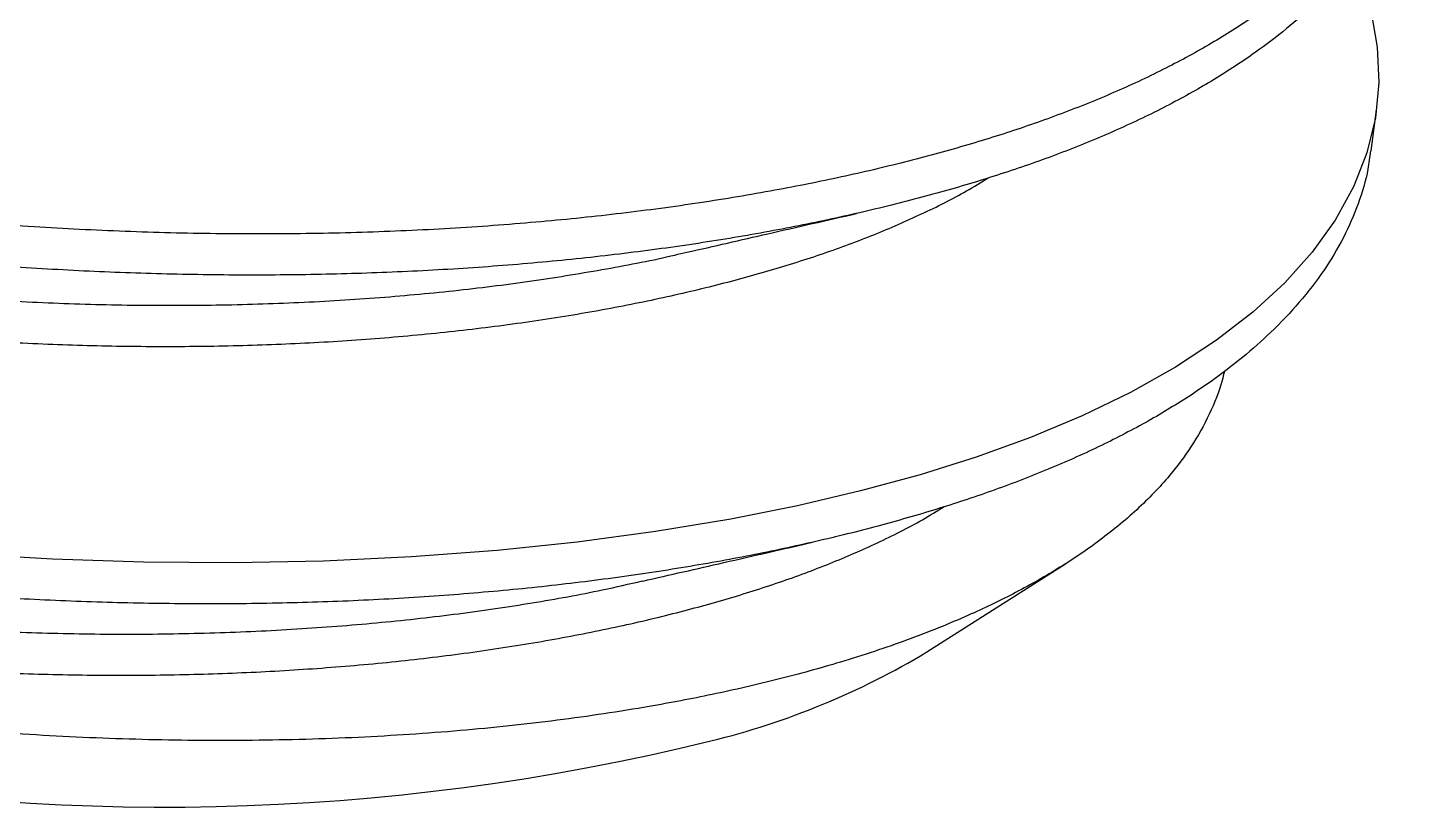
# Model space of a CAD drawing. Header units: inches. Extents: x 0.11 to 4.62, y 0.11 to 3.55.
# Drawn here: x 4.40158 to 4.44939, y 2.94692 to 2.97363 of the extents above; entities that cross this region are included whole.
import ezdxf

# ---------------------------------------------------------------- set-up
doc = ezdxf.new("R2010")
doc.units = ezdxf.units.IN
doc.header["$LTSCALE"] = 0.43009
doc.header["$MEASUREMENT"] = 0
doc.linetypes.add('SLD-Solid', pattern=[0])

msp = doc.modelspace()

# ---------------------------------------------------------------- linework, layer by layer
at = {"color": 7, "linetype": 'SLD-Solid', "lineweight": 25}
for p, q in [((4.4476021029, 2.9694134916), (4.4477908421, 2.9708221711)), ((4.4323814304, 2.9522385308), (4.4371279354, 2.9552562829))]:
    msp.add_line(p, q, dxfattribs=at)
at = {"color": 7, "linetype": 'SLD-Solid', "lineweight": 25, "flags": 128}
msp.add_lwpolyline([(4.4469938627, 2.9759371716), (4.4472400875, 2.9753626135), (4.4476025029, 2.974168587), (4.4478128518, 2.9729705082), (4.4478648903, 2.9717526184), (4.4477488239, 2.9705431616), (4.4474617504, 2.9693487331), (4.4470025185, 2.9681759291), (4.4463717931, 2.9670312299), (4.4455878161, 2.9659403739), (4.4446448905, 2.9648882487), (4.4435486954, 2.9638800312), (4.4423064105, 2.9629203965), (4.4409002674, 2.9619974685), (4.4393617843, 2.9611328229), (4.4377022667, 2.960329412), (4.4359338296, 2.9595894563), (4.4340691554, 2.9589144433), (4.4321496826, 2.9583127559), (4.4301086133, 2.9577568535), (4.4279436902, 2.9572481174), (4.4256613162, 2.9567907869), (4.423087444, 2.9563611978), (4.4203987092, 2.955999761), (4.4176573967, 2.9557145034), (4.4147191865, 2.9554944516), (4.4117075211, 2.9553545018), (4.4086407204, 2.9552958861), (4.4055378217, 2.9553188341), (4.4024181868, 2.9554225708), (4.3993011037, 2.9556053454), (4.3964278353, 2.9558432883), (4.3935873895, 2.9561441998), (4.3907933464, 2.956504755), (4.3880582647, 2.9569211626), (4.3853933293, 2.9573892757), (4.3828114821, 2.9579007301), (4.3802440059, 2.9584662633), (4.3777042514, 2.9590850982), (4.3752059245, 2.959755884), (4.3727190526, 2.9604902407), (4.3703040095, 2.9612737924), (4.3679749662, 2.9621032851), (4.3657454777, 2.9629749058), (4.3636282281, 2.9638843383), (4.3616692436, 2.9648097419), (4.3598394275, 2.9657622085), (4.3581471252, 2.9667366648), (4.3565991721, 2.9677278838), (4.3551767959, 2.9687488793), (4.3539132897, 2.9697762134), (4.352810694, 2.9708044541), (4.3518693419, 2.9718283771), (4.3510879449, 2.9728430425), (4.3504658421, 2.9738367664), (4.349982759, 2.974835964), (4.3496464101, 2.9758358901), (4.3494634272, 2.9768315397), (4.3494327156, 2.9776766695), (4.3494327156, 2.9776766695)], dxfattribs=at)
at = {"color": 7, "linetype": 'SLD-Solid', "lineweight": 25}
for centre, radius, start, end in [((4.4062744244, 3.0252020305), 0.0782816470484642, 233.9534498927, 283.8244904342), ((4.4185971945, 2.9751795189), 0.0267636712029769, 283.7966576902, 300.9998157114)]:
    msp.add_arc(centre, radius, start, end, dxfattribs=at)
for points, knots in [([(4.448503735229252, 2.987206304823019), (4.448589195555509, 2.987014690456371), (4.44885300573644, 2.986423190014606), (4.449134189551782, 2.985432013459432), (4.449352354931614, 2.984226378690996), (4.449402286698365, 2.983015628102018), (4.449286707340601, 2.981806135196846), (4.448999496327888, 2.980611695767112), (4.448540298128101, 2.97943888741852), (4.447913319336739, 2.978301007216879), (4.447124603170985, 2.977203554323738), (4.446181677907969, 2.976151429299919), (4.445085478706813, 2.975143207212306), (4.443835724981655, 2.974177801459723), (4.442437994124623, 2.973260392389018), (4.440899458402961, 2.972395717998259), (4.439239855281515, 2.971592255636), (4.437471301292606, 2.970852280557409), (4.435615183360727, 2.970180248559844), (4.433669772478161, 2.969571509713467), (4.431625955540053, 2.969014761333929), (4.429460882457283, 2.968506018632201), (4.427121048571933, 2.968037167198113), (4.424605525066965, 2.967617318743696), (4.421932335141593, 2.967257972806303), (4.419138836871747, 2.966967285121958), (4.416237503889885, 2.966749994846507), (4.4132258462208, 2.966610045875945), (4.410159052554868, 2.966551430089864), (4.407056149500326, 2.966574377969643), (4.403936495772468, 2.966678114661191), (4.400893498139621, 2.966856544256153), (4.397944831937601, 2.96710073545884), (4.395104251400179, 2.967401644629558), (4.3923100421776, 2.967762277039774), (4.389574652037532, 2.968178522629418), (4.386910592208355, 2.968647257421595), (4.384302036803009, 2.969164485753437), (4.381734353485345, 2.969729934735653), (4.379194455516954, 2.970348841300359), (4.376680694941806, 2.971023761725673), (4.374208356017634, 2.971753830262212), (4.371793274473587, 2.972537394431015), (4.369464213815012, 2.973366893963628), (4.367234724142318, 2.974238515292966), (4.3651300738751, 2.975142536329821), (4.363159227613163, 2.976073543536059), (4.361329407999695, 2.977026011323427), (4.35963709248843, 2.978000475051285), (4.358079833044401, 2.978997651168958), (4.356665964423544, 2.980012541264386), (4.355402401580538, 2.981039907970221), (4.354299742427478, 2.982068249908428), (4.353358296441669, 2.983092106977463), (4.352578027413746, 2.98410592221521), (4.351948874898976, 2.985111759662982), (4.351465727592216, 2.986110854704095), (4.35112936976422, 2.987110892068364), (4.350945246286574, 2.988112683826879), (4.350922212218067, 2.989110827294372), (4.351067538870407, 2.990099546063115), (4.351384638484868, 2.991067200771355), (4.351871093739676, 2.992009125898966), (4.352533412166559, 2.992911746864722), (4.35318015419576, 2.993624728705926), (4.353660448706123, 2.994019560461909), (4.353810487511902, 2.994142901628365)], [0, 0, 0, 0, 0.0073099794980413, 0.0225654066448446, 0.0379872639262893, 0.0538371059041736, 0.069810810732043, 0.0858818449964114, 0.1020226663274963, 0.1182049974246536, 0.1341110590417215, 0.1500021199792693, 0.1658509957044705, 0.1816309344953914, 0.197599946828501, 0.2134440040686945, 0.2291378880334812, 0.2446578633859717, 0.2599818582446222, 0.274874313562679, 0.2899191852199576, 0.3051538515729699, 0.320557476286725, 0.3372683855134976, 0.3541188808196873, 0.3707844083036481, 0.388185119870038, 0.4056303674722849, 0.4230841510115869, 0.4405103643613252, 0.4578732432914292, 0.4751378028231151, 0.4910385867991923, 0.5067998370018789, 0.522397158262751, 0.5378077459506747, 0.5530116843937349, 0.5679713955783855, 0.5831291224716414, 0.5984647198722032, 0.6139564282217517, 0.6298661048746201, 0.6458876577614744, 0.6619940597811761, 0.6781573973082677, 0.6943491538644703, 0.7102516322745196, 0.7261264218122835, 0.7419465052973747, 0.7576854244185776, 0.7736005355969406, 0.7893789935509097, 0.8049962331721998, 0.8204292592992224, 0.8356568103543859, 0.8505926745733363, 0.865728365426559, 0.8810443562111356, 0.8965190681911974, 0.9124142886385826, 0.9284244054056582, 0.9445225097952678, 0.9606807755041129, 0.9768707400170032, 0.9927746695589859, 1, 1, 1, 1]), ([(4.449091159498141, 2.980685428254485), (4.449066304369278, 2.980473151056218), (4.448994318544172, 2.979858350410746), (4.44869077465715, 2.978864111583821), (4.448192743193728, 2.977705632539049), (4.447517572961324, 2.976577709422314), (4.446684055130778, 2.975491691433116), (4.445741415045381, 2.974499071363725), (4.444722453105951, 2.97359718958071), (4.443581212400848, 2.972725986141876), (4.442249190930463, 2.97185170767203), (4.4407106534354, 2.970987039749921), (4.439051044295943, 2.970183579268444), (4.437282486147883, 2.969443607374649), (4.435426363858699, 2.968771578149124), (4.433480948657214, 2.968162841828618), (4.431437125707565, 2.9676060954776), (4.429272050769772, 2.967097355576967), (4.426975530097772, 2.966637187240655), (4.424553325665746, 2.966230784874724), (4.422013098582903, 2.965883020952064), (4.419380370438781, 2.965599451055236), (4.416667649158748, 2.965382627080278), (4.413905071390289, 2.965235319575723), (4.411108076258548, 2.965157253783834), (4.408292018894291, 2.965147419929082), (4.40545466766684, 2.965205076392057), (4.402593606446853, 2.965330011300054), (4.399723390194786, 2.965521984864091), (4.396858827000889, 2.965780063633922), (4.394031408315826, 2.966100109888032), (4.39125442063874, 2.966478730446692), (4.388554045232822, 2.966909460160551), (4.385919903202512, 2.967391951565336), (4.383335905725032, 2.967920838147353), (4.380775192889489, 2.968502612241422), (4.378230817535002, 2.969141237173006), (4.375717803619473, 2.969836222867252), (4.373251901925038, 2.970586380249987), (4.370862361583902, 2.971384765044905), (4.368563183437099, 2.972227942654594), (4.366380748677882, 2.973106670395605), (4.364324937351235, 2.974015763171319), (4.362403989445467, 2.974949858783057), (4.360614875164853, 2.975909510845249), (4.358955585694998, 2.976895479048353), (4.357435516707638, 2.97790286035689), (4.356062718646038, 2.978926480549026), (4.354849600476117, 2.979954709450837), (4.353797684077901, 2.980982271969559), (4.352911621928651, 2.981998031068525), (4.352181847241958, 2.983005603149229), (4.351599039922496, 2.984004388375053), (4.351160366394359, 2.985004215905189), (4.350864409108854, 2.986010109021192), (4.35074202446546, 2.987013564648391), (4.350727103927502, 2.987720132217133), (4.350803179108747, 2.988081394576497), (4.350810810318559, 2.988117633318434)], [0, 0, 0, 0, 0.0098819889541738, 0.0286203757970438, 0.0474301407929254, 0.066278622218159, 0.0851327510551294, 0.1036146548126558, 0.1195508260409418, 0.1354242001579933, 0.154142603195666, 0.1727145361808488, 0.1911104391754304, 0.2093024903995191, 0.2272648179349135, 0.2447213180200218, 0.2623564868740675, 0.2802141264381258, 0.2982698128880729, 0.3168300330957799, 0.3355389057838276, 0.3543654835188786, 0.3732776012963521, 0.3922421946631435, 0.4108867794406241, 0.4295175050686427, 0.448102468626547, 0.4666102371237637, 0.4853434267091205, 0.5039336239177393, 0.5223510855504033, 0.5405677796776226, 0.5585576022313479, 0.5760179534146345, 0.5936257400904077, 0.6114587134566448, 0.6294926725301432, 0.6480339999483108, 0.666727425627662, 0.6855421602045029, 0.7044461622333359, 0.7234064531278517, 0.7420505686050479, 0.7606845525523196, 0.7792764684562776, 0.7977948121574161, 0.8165423805752096, 0.8351504533169616, 0.8535891072887626, 0.8718301032432171, 0.8898471072199408, 0.9073179396169833, 0.9248980433081807, 0.9427060226785337, 0.960717901571969, 0.979239953910456, 0.9979175302011745, 1, 1, 1, 1]), ([(4.359714948140104, 2.976461408500449), (4.359718584644864, 2.976456365864616), (4.35995024875328, 2.976135123954748), (4.360559241308906, 2.975495521412154), (4.36155821879612, 2.974545009914979), (4.36274030248509, 2.973601407390214), (4.3640749660451, 2.972670579943499), (4.365561147524526, 2.971758548101024), (4.367198371645649, 2.970865949626278), (4.36898919719915, 2.969993586616238), (4.370925559706491, 2.969147957274781), (4.372997206813865, 2.968335434188264), (4.375177822807097, 2.967566243589312), (4.377451417674049, 2.966844917554559), (4.379787368706672, 2.966179171295707), (4.382166990245532, 2.965570956150778), (4.384572280957787, 2.965021216745297), (4.387004768351287, 2.964527138068882), (4.389487404981962, 2.964081735960405), (4.392035665635643, 2.963692467537586), (4.394661035894624, 2.96336016213851), (4.397337463437932, 2.963091300358657), (4.400048822275797, 2.962889720415927), (4.402761519446191, 2.962759379829496), (4.40545775685019, 2.962701052959211), (4.408120165626761, 2.962714567871112), (4.410747394987062, 2.962799976357013), (4.413337892606942, 2.962957690684255), (4.415873882549011, 2.963187740954129), (4.418337947229382, 2.96348917753086), (4.420700254196736, 2.963857270402637), (4.422947992521864, 2.964287928556393), (4.425057883906893, 2.964773466142103), (4.427025667649225, 2.965308257276245), (4.428862956324525, 2.965890132135412), (4.430595399847732, 2.966532908450669), (4.432228368746502, 2.9672484476396), (4.43353564527043, 2.967901432171271), (4.434238850359189, 2.968338407663278), (4.434484319660007, 2.968490943630683)], [0, 0, 0, 0, 0.000439930023981, 0.0280258114577467, 0.0559946641193749, 0.0842949126082669, 0.1123587204738433, 0.1406325089542718, 0.1690576161360351, 0.1975734384962952, 0.2266368770523554, 0.2556646998394934, 0.2845917814297207, 0.313354352204183, 0.341890826016293, 0.3696410565326422, 0.3970644222240977, 0.424112596730718, 0.4508484883546237, 0.4783862111903979, 0.5063126731885462, 0.5345768095782752, 0.5631234210008655, 0.5918937305100662, 0.6203085347349457, 0.6488191534727211, 0.6773638720320604, 0.7058805297947047, 0.7348227823842332, 0.7636079161514101, 0.7921740477170829, 0.8204621488673713, 0.8484167209552678, 0.8754978615423525, 0.9022371519571697, 0.9292464137620446, 0.956635345211462, 0.9848626074222883, 1, 1, 1, 1]), ([(4.366825374029062, 2.972595031433303), (4.366928794426729, 2.972536848877963), (4.367608208459522, 2.972154622107872), (4.369022208244258, 2.97147815008156), (4.371064612392953, 2.970573909859004), (4.373260745693145, 2.969715003011185), (4.375574291156136, 2.968904075354156), (4.377991264406857, 2.968147361844602), (4.380490266835901, 2.967449024645805), (4.383051065564438, 2.966812428476601), (4.385653014228706, 2.966240234825886), (4.388289674535631, 2.965729936826063), (4.390974344186238, 2.96528209068791), (4.393722647454799, 2.964901744288512), (4.396535251247611, 2.964589942313661), (4.399393779982922, 2.964352069404344), (4.402278219937629, 2.964192048473112), (4.405167452906874, 2.964112940658849), (4.408039755972813, 2.964116606943788), (4.410873220836416, 2.964203754063876), (4.41364673334794, 2.964373632196506), (4.416338892161036, 2.964624997026377), (4.41893449907208, 2.964952663292013), (4.421402833629132, 2.965360557036568), (4.423141172577154, 2.965692326989883), (4.424016850528022, 2.965907664346857), (4.424151491627454, 2.965940773846145)], [0, 0, 0, 0, 0.0081718508291725, 0.0536844786186723, 0.0992556011415875, 0.1447700485876711, 0.1901135109062461, 0.2351742523446618, 0.2798447296393168, 0.3240230567181339, 0.3676142691019884, 0.4105313540784977, 0.45337039853422, 0.4968904016523458, 0.5410076598444489, 0.585628051130725, 0.6306504046339431, 0.6759677402218536, 0.7214687129187737, 0.7670392166103601, 0.8125640908914733, 0.8579288677791354, 0.9030214922135237, 0.9477339521131684, 0.9919637600290279, 1, 1, 1, 1]), ([(4.447581286979473, 2.969416294983614), (4.447556431850609, 2.969204017785346), (4.447484446025504, 2.968589217139874), (4.447180902138482, 2.967594978312949), (4.446682870675059, 2.966436499268177), (4.446007700442655, 2.965308576151442), (4.445174182612109, 2.964222558162244), (4.444231542526712, 2.963229938092853), (4.443212580587283, 2.962328056309839), (4.442071339882181, 2.961456852871005), (4.440739318411794, 2.960582574401159), (4.439200780916732, 2.95971790647905), (4.437541171777275, 2.958914445997573), (4.435772613629215, 2.958174474103778), (4.433916491340031, 2.957502444878252), (4.431971076138546, 2.956893708557746), (4.429927253188897, 2.956336962206729), (4.427762178251105, 2.955828222306095), (4.425465657579104, 2.955368053969784), (4.423043453147079, 2.954961651603853), (4.420503226064236, 2.954613887681193), (4.417870497920113, 2.954330317784365), (4.415157776640079, 2.954113493809407), (4.412395198871621, 2.953966186304851), (4.40959820373988, 2.953888120512962), (4.406782146375619, 2.953878286658209), (4.403944795148183, 2.953935943121188), (4.401083733928141, 2.954060878029171), (4.398213517676281, 2.954252851593262), (4.395348954481618, 2.954510930362894), (4.392521535799371, 2.954830976617736), (4.389744548111951, 2.95520959717371), (4.387044172743683, 2.955640326897352), (4.384410030576817, 2.956122818266655), (4.381826033612147, 2.956651704981919), (4.379265318827834, 2.957233478569626), (4.376720950913951, 2.957872105434552), (4.374207908330582, 2.958567083679838), (4.371742115315479, 2.959317269301466), (4.36935216559363, 2.960115547724197), (4.367054525744551, 2.960959125040292), (4.365094524857495, 2.961744892175607), (4.363934517735189, 2.96225693498955), (4.363468064002477, 2.962462833968341)], [0, 0, 0, 0, 0.0134237279196929, 0.0388780173141771, 0.0644292670381946, 0.0900331092935387, 0.1156446230124876, 0.1407505048981574, 0.16239825492522, 0.1839607011395316, 0.2093878444640282, 0.2346160223634341, 0.2596050805157432, 0.2843172257190768, 0.3087173134704093, 0.3324302834665572, 0.3563859577354059, 0.3806438369849685, 0.4051707438082152, 0.4303830110302517, 0.4557972082949076, 0.4813712965018703, 0.5070615825978451, 0.5328231517155575, 0.558150020060501, 0.5834580620889568, 0.6087039407633448, 0.6338449574007259, 0.6592921868226572, 0.6845451749062484, 0.7095635183869746, 0.7343091385950175, 0.7587465756741961, 0.7824647770154077, 0.8063832552387357, 0.830607627840001, 0.8551050201200509, 0.8802916233115367, 0.9056848373062382, 0.9312428377261913, 0.9569220993611879, 0.9826778239857041, 1, 1, 1, 1]), ([(4.42415913302902, 2.96593542816229), (4.425082472292631, 2.966147068109482), (4.427016092371907, 2.966590276004558), (4.428957589014975, 2.967034302560369), (4.429971985189895, 2.967266298243383)], [0, 0, 0, 0, 0.4775184502417201, 1, 1, 1, 1]), ([(4.442575671975835, 2.961861384473615), (4.442550741447931, 2.961754497499152), (4.44243428099017, 2.961255185730725), (4.442085380934367, 2.960382672766298), (4.441481061236443, 2.959296270027491), (4.440813466938688, 2.95840344845587), (4.440173403170092, 2.957690151321541), (4.439581284078355, 2.957109917271022), (4.438930507723362, 2.956544169540351), (4.438048344141113, 2.95585921524867), (4.43687681317669, 2.955073229272696), (4.435397339990105, 2.95424063875273), (4.434010918320922, 2.953576755612569), (4.43278888773497, 2.953059491401377), (4.431715469138071, 2.952646478638834), (4.43059335411432, 2.952254497936219), (4.429137887975759, 2.95179362502927), (4.427303973053363, 2.951288015812748), (4.425111284507976, 2.950783782173688), (4.423098882595973, 2.950400245877542), (4.42131843295132, 2.950112967502005), (4.419716596509578, 2.949890773129141), (4.418073084774127, 2.949698443096012), (4.416385471162713, 2.949535998891062), (4.414660335079243, 2.949404616958116), (4.412896220336712, 2.949304540988841), (4.411101369375931, 2.949236727906473), (4.409302613445876, 2.949201953627411), (4.407508695605463, 2.949199066042947), (4.405719395132139, 2.949226601895985), (4.403913821296144, 2.949284804824334), (4.402089661231246, 2.949374008359711), (4.400254248496529, 2.949494322697037), (4.398406377275651, 2.949646139185735), (4.396554805509504, 2.949829174303721), (4.394716987842253, 2.950041648348494), (4.392900586374657, 2.950282013827724), (4.391104298779197, 2.950549616929474), (4.38931735891003, 2.950846168412396), (4.387537645184337, 2.951172256943248), (4.385772673524716, 2.951527113781119), (4.384021669557705, 2.951910303939651), (4.382293866846958, 2.952319563679623), (4.380612417269232, 2.952749491710922), (4.378983745676901, 2.953197226602236), (4.377405437635632, 2.953662114596578), (4.375861388760033, 2.95414886563058), (4.374349970595848, 2.954658279690367), (4.372878270191324, 2.955188506294985), (4.371445798588058, 2.955740090289729), (4.370060334990676, 2.956310570946405), (4.368758604468952, 2.956884080513861), (4.367541920238366, 2.957456767503374), (4.366404868798606, 2.958027661160788), (4.365317371154646, 2.958611222203916), (4.364278605477598, 2.959208203709282), (4.363293301389553, 2.959816485548218), (4.362361420632337, 2.960436512167918), (4.361487844496811, 2.961065661543199), (4.360680122377862, 2.961698407097408), (4.359940185680289, 2.962332144004461), (4.359266005920408, 2.962967095466535), (4.358654159288358, 2.963606821241354), (4.35810383983199, 2.964252099452581), (4.357620384205305, 2.96490044888857), (4.357214548651372, 2.965523126086174), (4.357005969842611, 2.965926767894134), (4.356908939430817, 2.966114541192276)], [0, 0, 0, 0, 0.0064629346267609, 0.0301909501501172, 0.0540218258836877, 0.0755575514648795, 0.0889869803675675, 0.1024164092702697, 0.1159205910019523, 0.1294247727337212, 0.1528358238418123, 0.1763456479183577, 0.1975876124682577, 0.2110189669040486, 0.2244503213400447, 0.237956460939419, 0.2514626005389749, 0.2748798598371301, 0.2984005661282393, 0.3196585136001887, 0.334533934658555, 0.349409355716564, 0.3643928186944677, 0.3793762816720184, 0.3944984905096059, 0.4096206993469025, 0.424856465802142, 0.4400922322572112, 0.4547358335088805, 0.469379434760539, 0.4841260643152162, 0.4988726938700235, 0.5137515179329822, 0.5286303419962057, 0.5436172828013586, 0.5586042236068766, 0.5732494387853521, 0.5878946539641875, 0.602642931745883, 0.6173912095279076, 0.6322733041898128, 0.6471551988190806, 0.6621507612542994, 0.6771463236891561, 0.6916193605495211, 0.7060923974095001, 0.7206711424440565, 0.7352498874782097, 0.7499644021595996, 0.7646789168406355, 0.7795045677443733, 0.7943302186478748, 0.8080301375071094, 0.8217300563662907, 0.8355195123825676, 0.8493089683989199, 0.8632130933036669, 0.8771172182086183, 0.891114976418028, 0.90511273462775, 0.9188133804791301, 0.9325140263308463, 0.9463042236619469, 0.9600944209933868, 0.9739995549618456, 0.9879046490683243, 0.9999999999999999, 0.9999999999999999, 0.9999999999999999, 0.9999999999999999]), ([(4.358153218686196, 2.965264063838264), (4.358173964185784, 2.965235088972487), (4.358421120513942, 2.964889890178695), (4.359047847042763, 2.964226364936365), (4.36004876192, 2.963275882982183), (4.361230319110714, 2.962332272428919), (4.362565123365854, 2.961401447127645), (4.364051266938663, 2.960489414707137), (4.365688501299782, 2.959596816388539), (4.367479324084994, 2.958724453336286), (4.369415687348465, 2.957878824006359), (4.371487334252332, 2.957066300916739), (4.373667950299829, 2.956297110318614), (4.375941545152357, 2.955575784283641), (4.378277496188787, 2.954910038024847), (4.38065711772666, 2.954301822879903), (4.383062408439173, 2.953752083474426), (4.385494895832604, 2.953258004798011), (4.387977532463297, 2.952812602689533), (4.390525793116974, 2.952423334266714), (4.393151163375957, 2.952091028867638), (4.395827590919263, 2.951822167087785), (4.398538949757127, 2.951620587145056), (4.401251646927522, 2.951490246558624), (4.403947884331521, 2.95143191968834), (4.406610293108093, 2.95144543460024), (4.409237522468394, 2.951530843086142), (4.411828020088273, 2.951688557413384), (4.414364010030343, 2.951918607683258), (4.416828074710714, 2.952220044259989), (4.419190381678066, 2.952588137131765), (4.421438120003196, 2.953018795285522), (4.423548011388225, 2.953504332871231), (4.425515795130557, 2.954039124005374), (4.427353083805857, 2.954620998864541), (4.429085527329064, 2.955263775179798), (4.430718496227834, 2.955979314368729), (4.432025772751762, 2.956632298900399), (4.432728977840521, 2.957069274392406), (4.432974447141339, 2.957221810359811)], [0, 0, 0, 0, 0.0025223644532161, 0.0300507748144731, 0.057961358540118, 0.0862026476792127, 0.1142079887837908, 0.1424228730399058, 0.1707887607473944, 0.1992451746418257, 0.228248063855331, 0.2572154115000604, 0.2860822278271483, 0.3147848760722367, 0.3432618983942959, 0.3709543154413177, 0.3983205486375918, 0.425312372303945, 0.4519925636824264, 0.4794729157769532, 0.5073411971537476, 0.5355464494278556, 0.5640335882401946, 0.592743959097521, 0.6210995653128006, 0.6495507864257192, 0.6780360363183057, 0.7064932838746848, 0.7353752395945579, 0.7641004038257284, 0.7926070221138413, 0.8208361892215018, 0.8487325221248619, 0.8757572431917644, 0.902440826280283, 0.9293938183137053, 0.9567256890065523, 0.9848941439236135, 1, 1, 1, 1]), ([(4.365317703121234, 2.961326919005255), (4.365771931879753, 2.961085580340014), (4.3668280231664, 2.960524462936698), (4.368671573408021, 2.95968359017792), (4.370803506207681, 2.95880442999939), (4.373069780209955, 2.957972520402156), (4.375445224408304, 2.957192212003447), (4.377911955192368, 2.956468642189882), (4.380449072301806, 2.955805551305302), (4.383036053647539, 2.95520569670751), (4.385656660579564, 2.954670215180801), (4.388319044925254, 2.954194428914445), (4.391038513214164, 2.953785893155343), (4.393825970542674, 2.953444253455018), (4.396667390510355, 2.953174516434007), (4.399543366534416, 2.952981040993377), (4.402433197716726, 2.952867326266228), (4.40531535348478, 2.952835738392253), (4.408167937247778, 2.952887485573955), (4.410969434783283, 2.953022431311553), (4.413698489217838, 2.953239553469634), (4.416337271254136, 2.9535352629978), (4.418861372021597, 2.953909856063626), (4.42096747696259, 2.954288169263035), (4.4221811455614, 2.954569284029817), (4.422636950658563, 2.954674859426357)], [0, 0, 0, 0, 0.0343840049437144, 0.0799435247989578, 0.12549520392151, 0.1709241570598133, 0.2161173543458145, 0.2609652877695776, 0.3053635073272803, 0.3492139752689324, 0.3924261988239596, 0.4351228642013935, 0.478362309751245, 0.522236529343218, 0.5666547090197733, 0.61151853061648, 0.6567233139600213, 0.7021593792572749, 0.7477135895306405, 0.7932710211030292, 0.8387167013853225, 0.8839373485170051, 0.9288230472802244, 0.9732688001633703, 0.9999999999999999, 0.9999999999999999, 0.9999999999999999, 0.9999999999999999]), ([(4.422649260510352, 2.954666294891419), (4.423572599773963, 2.954877934838611), (4.425506219853238, 2.955321142733686), (4.427447716496307, 2.955765169289497), (4.428462112671227, 2.955997164972512)], [0, 0, 0, 0, 0.4775184502417195, 1, 1, 1, 1])]:
    msp.add_open_spline(points, degree=3, knots=knots, dxfattribs=at)

doc.saveas('drawing.dxf')
